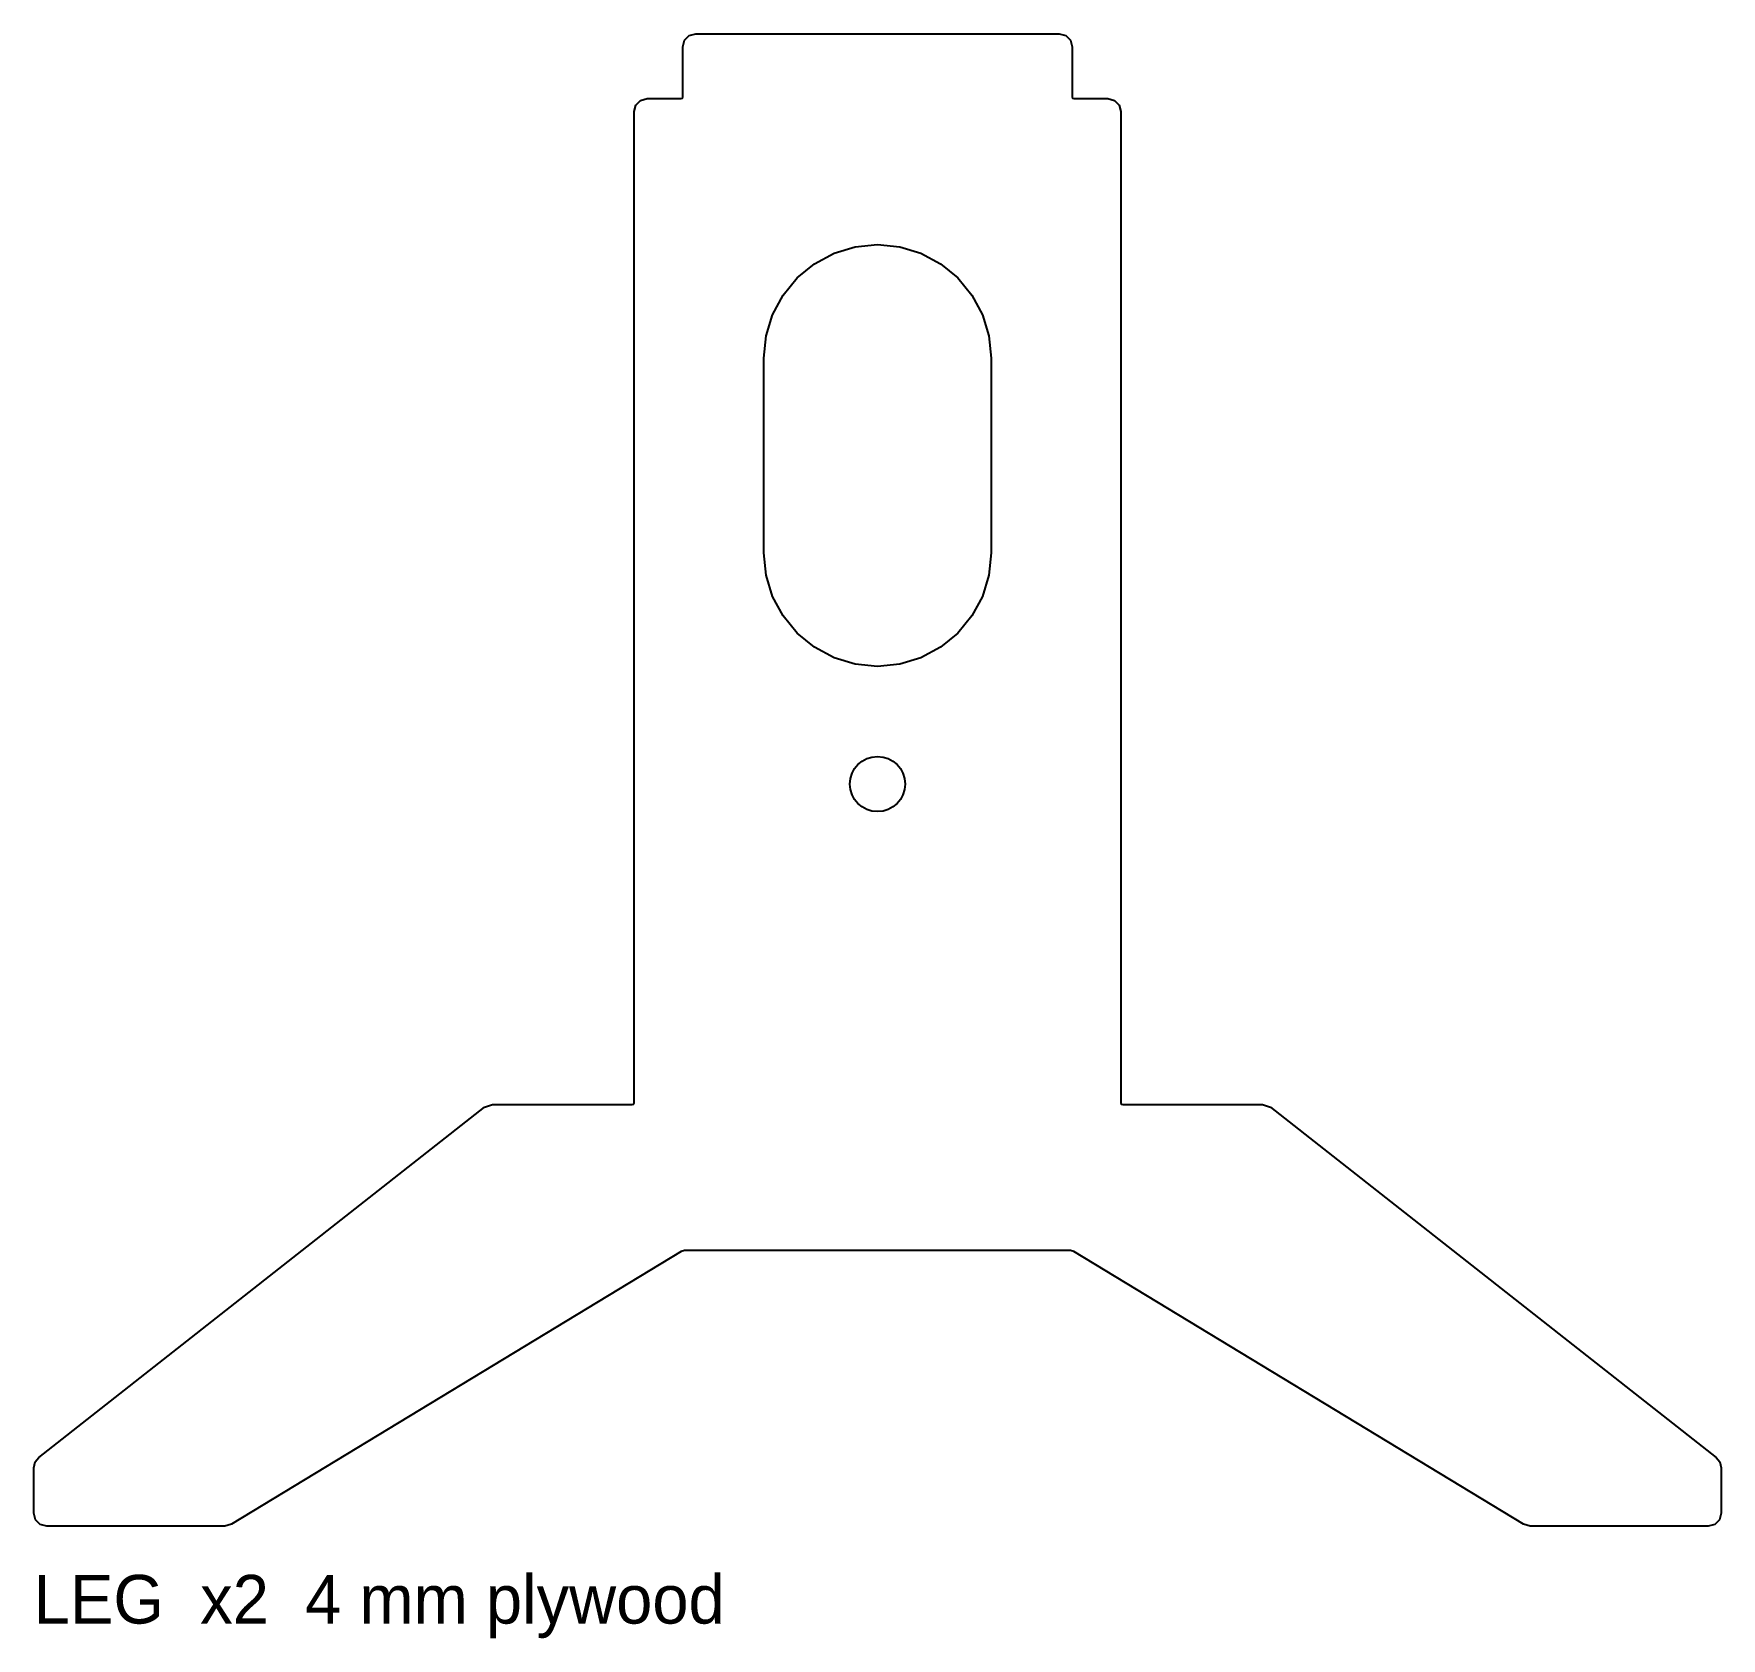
# Model space of a CAD drawing. Header units: millimetres. Extents: x -52 to 52, y -95 to 4.
import ezdxf

# ---------------------------------------------------------------- set-up
doc = ezdxf.new("R2010")
doc.units = ezdxf.units.MM
for name, color, linetype in [('CUT_INNER', 5, 'Continuous'), ('CUT_OUTER', 1, 'Continuous'), ('NOTES', 7, 'Continuous')]:
    doc.layers.add(name, color=color, linetype=linetype)

msp = doc.modelspace()

# ---------------------------------------------------------------- linework, layer by layer
at = {"layer": 'CUT_INNER'}
msp.add_lwpolyline([(-7, -16), (-6.87, -14.63), (-6.47, -13.32), (-5.82, -12.11), (-4.95, -11.05), (-3.89, -10.18), (-2.68, -9.53), (-1.37, -9.13), (0, -9), (1.37, -9.13), (2.68, -9.53), (3.89, -10.18), (4.95, -11.05), (5.82, -12.11), (6.47, -13.32), (6.87, -14.63), (7, -16), (7, -28), (6.87, -29.37), (6.47, -30.68), (5.82, -31.89), (4.95, -32.95), (3.89, -33.82), (2.68, -34.47), (1.37, -34.87), (0, -35), (-1.37, -34.87), (-2.68, -34.47), (-3.89, -33.82), (-4.95, -32.95), (-5.82, -31.89), (-6.47, -30.68), (-6.87, -29.37), (-7, -28)], close=True, dxfattribs=at)
msp.add_circle((0, -42.25), 1.7, dxfattribs=at)
at = {"layer": 'CUT_OUTER'}
msp.add_lwpolyline([(-15.02, -61.98), (-15, -61.89), (-15, -0.8), (-14.89, -0.4), (-14.6, -0.11), (-14.2, 0), (-12.11, 0), (-12.02, 0.02), (-12, 0.11), (-12, 3.2), (-11.89, 3.6), (-11.6, 3.89), (-11.2, 4), (11.2, 4), (11.6, 3.89), (11.89, 3.6), (12, 3.2), (12, 0.11), (12.02, 0.02), (12.11, 0), (14.2, 0), (14.6, -0.11), (14.89, -0.4), (15, -0.8), (15, -61.89), (15.02, -61.98), (15.11, -62), (23.72, -62), (24.22, -62.17), (51.69, -83.76), (51.92, -84.04), (52, -84.39), (52, -87.2), (51.89, -87.6), (51.6, -87.89), (51.2, -88), (40.22, -88), (39.81, -87.88), (12.09, -71.06), (11.89, -71), (-11.89, -71), (-12.09, -71.06), (-39.81, -87.88), (-40.22, -88), (-51.2, -88), (-51.6, -87.89), (-51.89, -87.6), (-52, -87.2), (-52, -84.39), (-51.92, -84.04), (-51.69, -83.76), (-24.22, -62.17), (-23.72, -62), (-15.11, -62)], close=True, dxfattribs=at)

# ---------------------------------------------------------------- texts
at = {"layer": 'NOTES'}
msp.add_text('LEG  x2  4 mm plywood', height=3, dxfattribs=at).set_placement((-52, -94))

doc.saveas('drawing.dxf')
